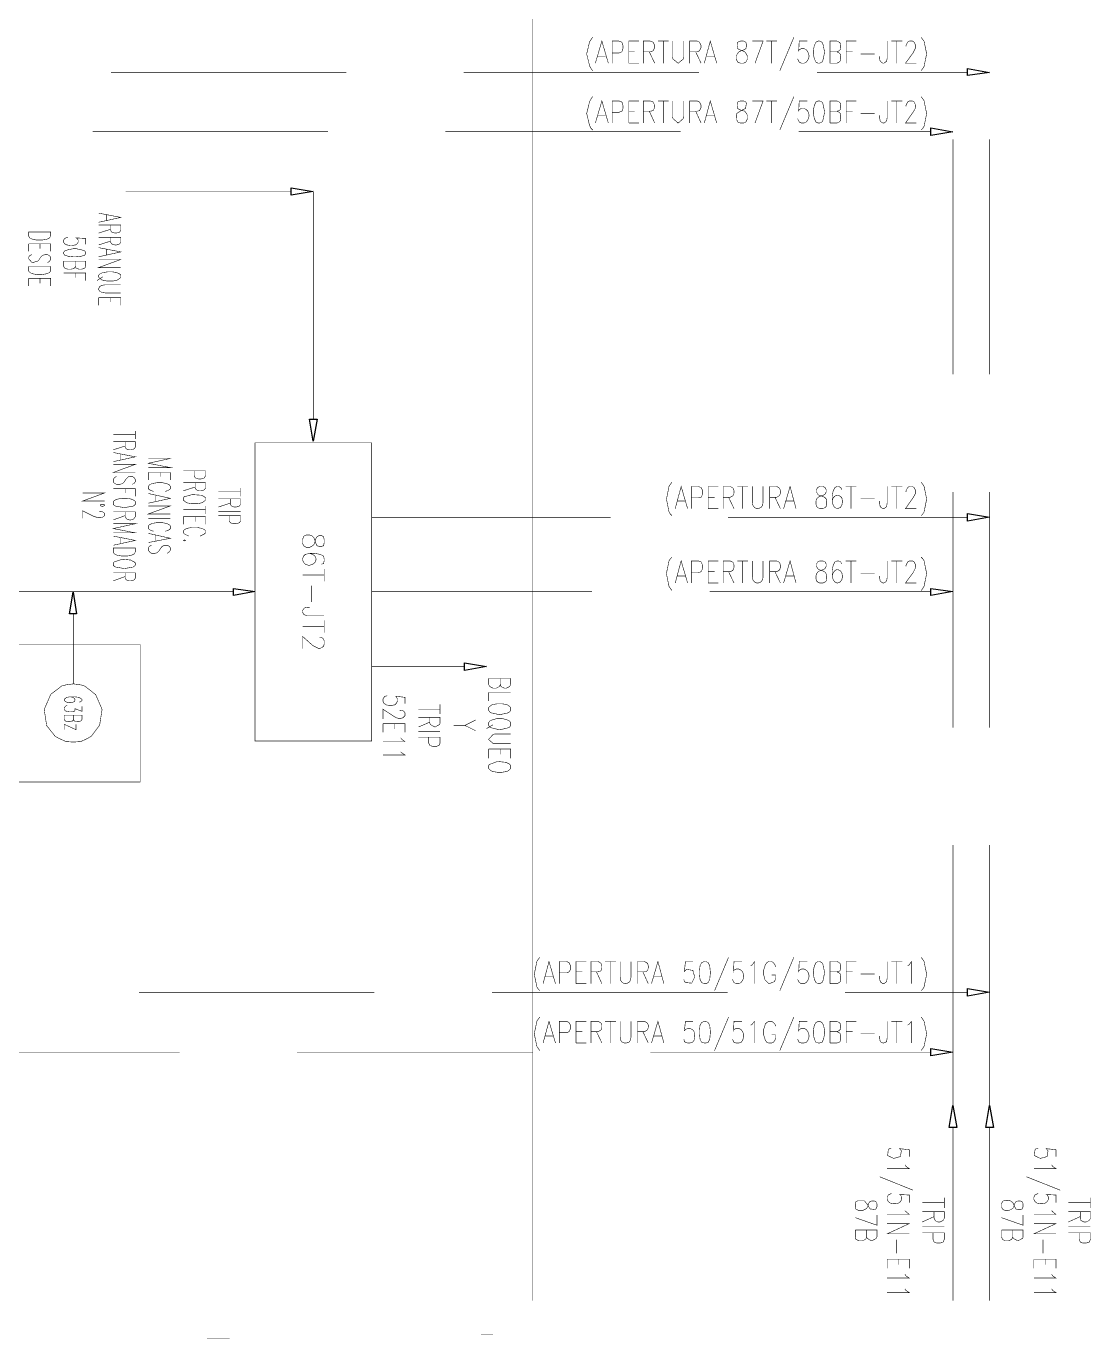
# Model space of a CAD drawing. Extents: x 0.1 to 11.6, y 0.2 to 16.4.
# Drawn here: x 5.291 to 6.935, y 2.357 to 4.385 of the extents above; entities that cross this region are included whole.
import ezdxf

# ---------------------------------------------------------------- set-up
doc = ezdxf.new("R2010")
doc.units = 0
doc.header["$MEASUREMENT"] = 0

msp = doc.modelspace()

# ---------------------------------------------------------------- linework, layer by layer
at = {"color": 0, "const_width": 0.000833}
for points in [[(6.07335, 2.41581), (6.07335, 15.81)], [(6.16585, 4.36833), (6.16336, 4.36496), (6.16097, 4.36122), (6.15653, 4.34256), (6.16118, 4.32379), (6.16336, 4.31999), (6.16585, 4.31668)], [(6.16997, 4.32835), (6.18001, 4.36247), (6.19, 4.32835)], [(6.19586, 4.32835), (6.19586, 4.36247), (6.20665, 4.36247), (6.21083, 4.36083), (6.21164, 4.35915), (6.21251, 4.35579), (6.21251, 4.35081), (6.21164, 4.3475), (6.21083, 4.34581), (6.20665, 4.34413), (6.19586, 4.34413)], [(6.22168, 4.32835), (6.22168, 4.36247), (6.23753, 4.36247)], [(6.24414, 4.32835), (6.24414, 4.36247), (6.25499, 4.36247), (6.25917, 4.36083), (6.25999, 4.35915), (6.26167, 4.35579), (6.26167, 4.35249), (6.25917, 4.3475), (6.25499, 4.34581), (6.24414, 4.34581)], [(6.26665, 4.36247), (6.28331, 4.36247)], [(6.27501, 4.36247), (6.27501, 4.32835)], [(6.28917, 4.36247), (6.28917, 4.33751), (6.28988, 4.33485), (6.2979, 4.32824), (6.30588, 4.33485), (6.30664, 4.33751), (6.30664, 4.36247)], [(6.31581, 4.32835), (6.31581, 4.36247), (6.32747, 4.36247), (6.33083, 4.36083), (6.33165, 4.35915), (6.33333, 4.35579), (6.33333, 4.35249), (6.33083, 4.3475), (6.32747, 4.34581), (6.31581, 4.34581)], [(6.33832, 4.32835), (6.3475, 4.36247), (6.35747, 4.32835)], [(6.41667, 4.32835), (6.42914, 4.36247), (6.41249, 4.36247)], [(6.43419, 4.36247), (6.45085, 4.36247)], [(6.44249, 4.36247), (6.44249, 4.32835)], [(6.47667, 4.36833), (6.45503, 4.31668)], [(6.4975, 4.36247), (6.48497, 4.36247), (6.48415, 4.3475), (6.48497, 4.34918), (6.48833, 4.35081), (6.49251, 4.35081), (6.49582, 4.34918), (6.49832, 4.34581), (6.5, 4.34082), (6.5, 4.33751), (6.49832, 4.33333), (6.49582, 4.32997), (6.49251, 4.32835), (6.48833, 4.32835), (6.48497, 4.32997), (6.48247, 4.33501)], [(6.5325, 4.32835), (6.5325, 4.36247), (6.54335, 4.36247), (6.54665, 4.36083), (6.54833, 4.35915), (6.54915, 4.35579), (6.54915, 4.35249), (6.54833, 4.34918), (6.54665, 4.3475), (6.54335, 4.34581), (6.5325, 4.34581)], [(6.55751, 4.32835), (6.55751, 4.36247), (6.57335, 4.36247)], [(6.62082, 4.36247), (6.62082, 4.33583), (6.62001, 4.33165), (6.61833, 4.32997), (6.61583, 4.32835), (6.61415, 4.32835), (6.61165, 4.32997), (6.60997, 4.33165), (6.60915, 4.33583), (6.60915, 4.33914)], [(6.6275, 4.36247), (6.64415, 4.36247)], [(6.63585, 4.36247), (6.63585, 4.32835)], [(6.65001, 4.35417), (6.65001, 4.35585), (6.65164, 4.35915), (6.6525, 4.36083), (6.655, 4.36247), (6.66, 4.36247), (6.66249, 4.36083), (6.66336, 4.35915), (6.66499, 4.35585), (6.66499, 4.35249), (6.66336, 4.34918), (6.66081, 4.34413), (6.64914, 4.32835), (6.66585, 4.32835)], [(6.67333, 4.36833), (6.67583, 4.36496), (6.6779, 4.36231), (6.68186, 4.34272), (6.67774, 4.32281), (6.67583, 4.31999), (6.67333, 4.31668)], [(6.22168, 4.34581), (6.23085, 4.34581)], [(6.25331, 4.34581), (6.26167, 4.32835)], [(6.32497, 4.34581), (6.33333, 4.32835)], [(6.54335, 4.34581), (6.54665, 4.34413), (6.54833, 4.3425), (6.54915, 4.33914), (6.54915, 4.33496), (6.54833, 4.33165), (6.54665, 4.32997), (6.54335, 4.32835), (6.5325, 4.32835)], [(6.55751, 4.34581), (6.56749, 4.34581)], [(6.58003, 4.3425), (6.60167, 4.3425)], [(6.17415, 4.33914), (6.18582, 4.33914)], [(6.22168, 4.32835), (6.23753, 4.32835)], [(6.34169, 4.33914), (6.35417, 4.33914)], [(5.785, 4.31413), (5.42165, 4.31413)], [(6.33003, 4.31413), (5.96669, 4.31413)], [(6.74501, 4.31413), (6.51247, 4.31413)], [(6.16585, 4.27664), (6.16336, 4.27333), (6.16108, 4.2691), (6.15653, 4.25049), (6.16108, 4.23178), (6.16336, 4.22749), (6.16585, 4.22499)], [(6.16997, 4.23583), (6.18001, 4.26997), (6.19, 4.23583)], [(6.19586, 4.23583), (6.19586, 4.26997), (6.20665, 4.26997), (6.21083, 4.26833), (6.21164, 4.26665), (6.21251, 4.26335), (6.21251, 4.25831), (6.21164, 4.25499), (6.21083, 4.25418), (6.20665, 4.2525), (6.19586, 4.2525)], [(6.22168, 4.23583), (6.22168, 4.26997), (6.23753, 4.26997)], [(6.24414, 4.23583), (6.24414, 4.26997), (6.25499, 4.26997), (6.25917, 4.26833), (6.25999, 4.26665), (6.26167, 4.26335), (6.26167, 4.25999), (6.25999, 4.25667), (6.25917, 4.25499), (6.25499, 4.25418), (6.24414, 4.25418)], [(6.26665, 4.26997), (6.28331, 4.26997)], [(6.27501, 4.26997), (6.27501, 4.23583)], [(6.28917, 4.26997), (6.28917, 4.24582), (6.28965, 4.243), (6.2979, 4.23574), (6.3061, 4.243), (6.30664, 4.24582), (6.30664, 4.26997)], [(6.31581, 4.23583), (6.31581, 4.26997), (6.32747, 4.26997), (6.33083, 4.26833), (6.33165, 4.26665), (6.33333, 4.26335), (6.33333, 4.25999), (6.33165, 4.25667), (6.33083, 4.25499), (6.32747, 4.25418), (6.31581, 4.25418)], [(6.33832, 4.23583), (6.3475, 4.26997), (6.35747, 4.23583)], [(6.41667, 4.23583), (6.42914, 4.26997), (6.41249, 4.26997)], [(6.43414, 4.26997), (6.45085, 4.26997)], [(6.44249, 4.26997), (6.44249, 4.23583)], [(6.47667, 4.27664), (6.45497, 4.22499)], [(6.4975, 4.26997), (6.48497, 4.26997), (6.48415, 4.25499), (6.48497, 4.25667), (6.48833, 4.25831), (6.49251, 4.25831), (6.49582, 4.25667), (6.49832, 4.25418), (6.5, 4.24914), (6.5, 4.24582), (6.49832, 4.24083), (6.49582, 4.23747), (6.49251, 4.23583), (6.48833, 4.23583), (6.48497, 4.23747), (6.48247, 4.24251)], [(6.5325, 4.23583), (6.5325, 4.26997), (6.54335, 4.26997), (6.54665, 4.26833), (6.54833, 4.26665), (6.54915, 4.26335), (6.54915, 4.25999), (6.54833, 4.25667), (6.54665, 4.25499), (6.54335, 4.25418), (6.5325, 4.25418)], [(6.55751, 4.23583), (6.55751, 4.26997), (6.57335, 4.26997)], [(6.62082, 4.26997), (6.62082, 4.24414), (6.62001, 4.23915), (6.61833, 4.23747), (6.61583, 4.23583), (6.61415, 4.23583), (6.61165, 4.23747), (6.60997, 4.23915), (6.60915, 4.24414), (6.60915, 4.2475)], [(6.6275, 4.26997), (6.64415, 4.26997)], [(6.63585, 4.26997), (6.63585, 4.23583)], [(6.65001, 4.26167), (6.65001, 4.26335), (6.65164, 4.26665), (6.6525, 4.26833), (6.655, 4.26997), (6.66, 4.26997), (6.66249, 4.26833), (6.66331, 4.26665), (6.66499, 4.26335), (6.66499, 4.25999), (6.66331, 4.25667), (6.66081, 4.2525), (6.64914, 4.23583), (6.66585, 4.23583)], [(6.67333, 4.27664), (6.67583, 4.27333), (6.67785, 4.27024), (6.68186, 4.25043), (6.67785, 4.23063), (6.67583, 4.22749), (6.67333, 4.22499)], [(6.17415, 4.2475), (6.18582, 4.2475)], [(6.22168, 4.25418), (6.23085, 4.25418)], [(6.25331, 4.25418), (6.26167, 4.23583)], [(6.32497, 4.25418), (6.33333, 4.23583)], [(6.34169, 4.2475), (6.35417, 4.2475)], [(6.54335, 4.25418), (6.54665, 4.2525), (6.54833, 4.25082), (6.54915, 4.2475), (6.54915, 4.24251), (6.54833, 4.23915), (6.54665, 4.23747), (6.54335, 4.23583), (6.5325, 4.23583)], [(6.55751, 4.25418), (6.56749, 4.25418)], [(6.57997, 4.25082), (6.60167, 4.25082)], [(5.75667, 4.2225), (5.39333, 4.2225)], [(6.30165, 4.2225), (5.93832, 4.2225)], [(6.22168, 4.23583), (6.23753, 4.23583)], [(6.68832, 4.2225), (6.48415, 4.2225)], [(6.7225, 4.21083), (6.7225, 3.8475)], [(6.77919, 4.21083), (6.77919, 3.8475)], [(5.69997, 4.12999), (5.44417, 4.12999)], [(5.73415, 3.77832), (5.73415, 4.12999)], [(5.4025, 4.09663), (5.43668, 4.09), (5.4025, 4.08247)], [(5.4025, 4.07835), (5.43668, 4.07835), (5.43668, 4.06999), (5.435, 4.06749), (5.43332, 4.06668), (5.43001, 4.06581), (5.42751, 4.06581), (5.42415, 4.06668), (5.42253, 4.06749), (5.42085, 4.06999), (5.42085, 4.07835)], [(5.41417, 4.09413), (5.41417, 4.08496)], [(5.38249, 4.04833), (5.38249, 4.05751), (5.36751, 4.05832), (5.36914, 4.05751), (5.37082, 4.05496), (5.37082, 4.05165), (5.36914, 4.04915), (5.36664, 4.04747), (5.36165, 4.04665), (5.35835, 4.04665), (5.35335, 4.04747), (5.34999, 4.04915), (5.34831, 4.05165), (5.34831, 4.05496), (5.34999, 4.05751), (5.35167, 4.05832), (5.35499, 4.05914)], [(5.42085, 4.07167), (5.4025, 4.06581)], [(5.4025, 4.05914), (5.43668, 4.05914), (5.43668, 4.05165), (5.435, 4.04915), (5.43332, 4.04833), (5.43001, 4.04747), (5.42751, 4.04747), (5.42415, 4.04833), (5.42253, 4.04915), (5.42085, 4.05165), (5.42085, 4.05914)], [(5.29417, 4.04915), (5.32835, 4.04915), (5.32835, 4.03749)], [(5.29417, 4.04915), (5.29417, 4.03749)], [(5.31168, 4.04915), (5.31168, 4.04167)], [(5.42085, 4.05333), (5.4025, 4.04747)], [(5.4025, 4.04329), (5.43668, 4.03668), (5.4025, 4.02914)], [(5.41417, 4.04081), (5.41417, 4.03163)], [(5.32335, 4.01997), (5.32667, 4.02246), (5.32835, 4.02501), (5.32835, 4.02832), (5.32667, 4.03082), (5.32335, 4.0325), (5.31999, 4.0325), (5.31668, 4.03163), (5.315, 4.03082), (5.31332, 4.02914), (5.31, 4.02414), (5.3086, 4.02257), (5.29975, 4.01997), (5.294, 4.02636), (5.29417, 4.02832), (5.29585, 4.03082), (5.29915, 4.0325)], [(5.34831, 4.02246), (5.38249, 4.02246), (5.38249, 4.01417), (5.38086, 4.01167), (5.37918, 4.01079), (5.37582, 4.00999), (5.3725, 4.00999), (5.36914, 4.01079), (5.36751, 4.01167), (5.36664, 4.01417), (5.36664, 4.02246)], [(5.36664, 4.01417), (5.36501, 4.01167), (5.36333, 4.01079), (5.36003, 4.00999), (5.35499, 4.00999), (5.35167, 4.01079), (5.34999, 4.01167), (5.34831, 4.01417), (5.34831, 4.02246)], [(5.4025, 4.02501), (5.43668, 4.02501), (5.4025, 4.01247), (5.43668, 4.01247)], [(5.29417, 3.99582), (5.32835, 3.99582), (5.32835, 3.98415)], [(5.29417, 3.99582), (5.29417, 3.98415)], [(5.31168, 3.99582), (5.31168, 3.98833)], [(5.34831, 4.00418), (5.38249, 4.00418), (5.38249, 3.99246)], [(5.36664, 4.00418), (5.36664, 3.99664)], [(5.40918, 3.99832), (5.40001, 3.99251)], [(5.43668, 3.98583), (5.41249, 3.98583), (5.4075, 3.98497), (5.40419, 3.98335), (5.4025, 3.97999), (5.4025, 3.97831), (5.40419, 3.97581), (5.4075, 3.97418), (5.41249, 3.97331), (5.43668, 3.97331)], [(5.4025, 3.96582), (5.43668, 3.96582), (5.43668, 3.95415)], [(5.4025, 3.96582), (5.4025, 3.95415)], [(5.42085, 3.96582), (5.42085, 3.95915)], [(5.45915, 3.75418), (5.42503, 3.75418)], [(5.45915, 3.75999), (5.45915, 3.7475)], [(5.42503, 3.74333), (5.45915, 3.74333), (5.45915, 3.73497), (5.45751, 3.73247), (5.45583, 3.73167), (5.45253, 3.73085), (5.44997, 3.73085), (5.44667, 3.73167), (5.44499, 3.73247), (5.44336, 3.73497), (5.44336, 3.74333)], [(5.44336, 3.73665), (5.42503, 3.73085)], [(5.42503, 3.72667), (5.45915, 3.72), (5.42503, 3.71251)], [(5.43668, 3.72418), (5.43668, 3.71582)], [(5.47917, 3.7175), (5.51335, 3.7175), (5.47917, 3.71001), (5.51335, 3.70335), (5.47917, 3.70335)], [(5.42503, 3.70833), (5.45915, 3.70833), (5.42503, 3.69581), (5.45915, 3.69581)], [(5.47917, 3.69581), (5.51335, 3.69581), (5.51335, 3.68414)], [(5.47917, 3.69581), (5.47917, 3.68414)], [(5.4975, 3.69581), (5.4975, 3.68918)], [(5.53331, 3.69829), (5.56749, 3.69829), (5.56749, 3.69081), (5.56581, 3.6875), (5.56418, 3.68664), (5.56082, 3.68582), (5.55669, 3.68582), (5.55333, 3.68664), (5.55165, 3.6875), (5.55003, 3.69081), (5.55003, 3.69829)], [(5.45415, 3.67746), (5.45751, 3.67914), (5.45915, 3.68164), (5.45915, 3.685), (5.45751, 3.6875), (5.45415, 3.69), (5.45167, 3.69), (5.44835, 3.68918), (5.44499, 3.68582), (5.44168, 3.68083), (5.44, 3.67914), (5.43832, 3.67833), (5.435, 3.67746), (5.43001, 3.67746), (5.42665, 3.67914), (5.42503, 3.68164), (5.42503, 3.685), (5.42665, 3.6875), (5.43001, 3.69)], [(5.50499, 3.66667), (5.50836, 3.66749), (5.51167, 3.66917), (5.51335, 3.67085), (5.51335, 3.67415), (5.51167, 3.67665), (5.50836, 3.67833), (5.50499, 3.67914), (5.50082, 3.68001), (5.49251, 3.68001), (5.48753, 3.67914), (5.48415, 3.67833), (5.48085, 3.67665), (5.47917, 3.67415), (5.47917, 3.67085), (5.48085, 3.66917), (5.48415, 3.66749), (5.48753, 3.66667)], [(5.53331, 3.68001), (5.56749, 3.68001), (5.56749, 3.67165), (5.56581, 3.66917), (5.56418, 3.66829), (5.56082, 3.66749), (5.55751, 3.66749), (5.55501, 3.66829), (5.55333, 3.66917), (5.55165, 3.67165), (5.55165, 3.68001)], [(5.55165, 3.67333), (5.53331, 3.66749)], [(5.62169, 3.67165), (5.62169, 3.65918)], [(6.28831, 3.68083), (6.28581, 3.67746), (6.28381, 3.67443), (6.27979, 3.65457), (6.28381, 3.63476), (6.28581, 3.63167), (6.28831, 3.62918)], [(6.29335, 3.63997), (6.30251, 3.67415), (6.3125, 3.63997)], [(6.31831, 3.63997), (6.31831, 3.67415), (6.32915, 3.67415), (6.33333, 3.67247), (6.33583, 3.66749), (6.33583, 3.66249), (6.33333, 3.6575), (6.32915, 3.65663), (6.31831, 3.65663)], [(6.34418, 3.63997), (6.34418, 3.67415), (6.35997, 3.67415)], [(6.36751, 3.63997), (6.36751, 3.67415), (6.37831, 3.67415), (6.38167, 3.67247), (6.38336, 3.67085), (6.38417, 3.66749), (6.38417, 3.66417), (6.38336, 3.66081), (6.38167, 3.65918), (6.37831, 3.6575), (6.36751, 3.6575)], [(6.38917, 3.67415), (6.40582, 3.67415)], [(6.39751, 3.67415), (6.39751, 3.63997)], [(6.41249, 3.67415), (6.41249, 3.65001), (6.41331, 3.64497), (6.41585, 3.64165), (6.41917, 3.63997), (6.42165, 3.63997), (6.42583, 3.64165), (6.42833, 3.64497), (6.42914, 3.65001), (6.42914, 3.67415)], [(6.43918, 3.63997), (6.43918, 3.67415), (6.44997, 3.67415), (6.45335, 3.67247), (6.45497, 3.67085), (6.45583, 3.66749), (6.45583, 3.66417), (6.45497, 3.66081), (6.45335, 3.65918), (6.44997, 3.6575), (6.43918, 3.6575)], [(6.46083, 3.63997), (6.47081, 3.67415), (6.47999, 3.63997)], [(6.55083, 3.66917), (6.54915, 3.67247), (6.54585, 3.67415), (6.54335, 3.67415), (6.53999, 3.67247), (6.53749, 3.66749), (6.53581, 3.65918), (6.53581, 3.65164), (6.53749, 3.64497), (6.53999, 3.64165), (6.54335, 3.63997), (6.54417, 3.63997), (6.54833, 3.64165), (6.55083, 3.64497), (6.55165, 3.65001), (6.55165, 3.65164), (6.55083, 3.65663), (6.54833, 3.65918), (6.54417, 3.66081), (6.54335, 3.66081), (6.53999, 3.65918), (6.53749, 3.65663), (6.53581, 3.65164)], [(6.55664, 3.67415), (6.57335, 3.67415)], [(6.565, 3.67415), (6.565, 3.63997)], [(6.62082, 3.67415), (6.62082, 3.64833), (6.62001, 3.64333), (6.61833, 3.64165), (6.61583, 3.63997), (6.61415, 3.63997), (6.61165, 3.64165), (6.60997, 3.64333), (6.60915, 3.64833), (6.60915, 3.65164)], [(6.6275, 3.67415), (6.64415, 3.67415)], [(6.63585, 3.67415), (6.63585, 3.63997)], [(6.65001, 3.66581), (6.65001, 3.66749), (6.6525, 3.67247), (6.655, 3.67415), (6.66, 3.67415), (6.66249, 3.67247), (6.66331, 3.67085), (6.66499, 3.66749), (6.66499, 3.66417), (6.66331, 3.66081), (6.66081, 3.65668), (6.64914, 3.63997), (6.66585, 3.63997)], [(6.67333, 3.68083), (6.67583, 3.67751), (6.67785, 3.67449), (6.68186, 3.65462), (6.67785, 3.63476), (6.67583, 3.63167), (6.67333, 3.62918)], [(5.3775, 3.66417), (5.41168, 3.66417), (5.3775, 3.65164), (5.41168, 3.65164)], [(5.42503, 3.67085), (5.45915, 3.67085), (5.45915, 3.65918)], [(5.44336, 3.67085), (5.44336, 3.66417)], [(5.47917, 3.66331), (5.51335, 3.65582), (5.47917, 3.64833)], [(5.49083, 3.66), (5.49083, 3.65164)], [(5.62169, 3.66581), (5.58751, 3.66581)], [(5.58751, 3.655), (5.62169, 3.655), (5.62169, 3.64665), (5.62001, 3.64415), (5.61833, 3.64333), (5.61501, 3.64247), (5.61165, 3.64247), (5.60915, 3.64333), (5.60747, 3.64415), (5.60585, 3.64665), (5.60585, 3.655)], [(6.29665, 3.65164), (6.30914, 3.65164)], [(6.34418, 3.6575), (6.35417, 3.6575)], [(6.37582, 3.6575), (6.38417, 3.63997)], [(6.44749, 3.6575), (6.45583, 3.63997)], [(6.46414, 3.65164), (6.47667, 3.65164)], [(6.57997, 3.655), (6.60167, 3.655)], [(6.7225, 3.66581), (6.7225, 3.30165)], [(6.77919, 3.66581), (6.77919, 3.30165)], [(5.40332, 3.63579), (5.405, 3.63579), (5.40831, 3.63499), (5.41, 3.63417), (5.41168, 3.63249), (5.41168, 3.62918), (5.41, 3.6275), (5.40831, 3.62668), (5.405, 3.62582), (5.40169, 3.62582), (5.39415, 3.62831), (5.3775, 3.63667), (5.3775, 3.625)], [(5.42503, 3.63499), (5.45915, 3.63499), (5.45915, 3.6275), (5.45751, 3.625), (5.45583, 3.62332), (5.45253, 3.6225), (5.44997, 3.6225), (5.44667, 3.62332), (5.44499, 3.625), (5.44336, 3.6275), (5.44336, 3.63499)], [(5.47917, 3.64415), (5.51335, 3.64415), (5.47917, 3.63167), (5.51335, 3.63167)], [(5.56749, 3.63835), (5.53331, 3.63835)], [(5.56749, 3.64415), (5.56749, 3.63167)], [(5.60585, 3.64833), (5.58751, 3.64247)], [(5.62169, 3.63579), (5.58751, 3.63579)], [(6.34418, 3.63997), (6.35997, 3.63997)], [(5.42503, 3.61664), (5.45915, 3.61664), (5.42503, 3.60915), (5.45915, 3.60249), (5.42503, 3.60249)], [(5.44336, 3.62918), (5.42503, 3.6225)], [(5.51335, 3.625), (5.47917, 3.625)], [(5.50499, 3.60499), (5.50836, 3.60585), (5.51167, 3.60747), (5.51335, 3.60915), (5.51335, 3.61333), (5.51167, 3.61496), (5.50836, 3.61664), (5.50499, 3.61751), (5.50082, 3.61833), (5.49251, 3.61833), (5.48753, 3.61751), (5.48415, 3.61664), (5.48085, 3.61496), (5.47917, 3.61333), (5.47917, 3.60915), (5.48085, 3.60747), (5.48415, 3.60585), (5.48753, 3.60499)], [(5.53331, 3.6275), (5.56749, 3.6275), (5.56749, 3.61583)], [(5.53331, 3.6275), (5.53331, 3.61583)], [(5.55919, 3.5975), (5.56581, 3.60081), (5.56749, 3.60249), (5.56749, 3.60579), (5.56581, 3.60747), (5.5625, 3.60915), (5.55919, 3.60997), (5.55501, 3.61083), (5.54665, 3.61083), (5.54167, 3.60997), (5.53836, 3.60915), (5.535, 3.60747), (5.53331, 3.60579), (5.53331, 3.60249), (5.535, 3.60081), (5.54167, 3.5975)], [(5.55165, 3.6275), (5.55165, 3.62001)], [(5.58751, 3.62918), (5.62169, 3.62918), (5.62169, 3.62082), (5.62001, 3.61833), (5.61833, 3.61751), (5.61501, 3.61664), (5.61083, 3.61664), (5.60753, 3.61751), (5.60585, 3.61833), (5.60417, 3.62082), (5.60417, 3.62918)], [(6.19336, 3.62663), (5.82417, 3.62663)], [(6.74501, 3.62663), (6.375, 3.62663)], [(5.42503, 3.5975), (5.45915, 3.59082), (5.42503, 3.58333)], [(5.43668, 3.595), (5.43668, 3.58664)], [(5.47917, 3.60167), (5.51335, 3.59413), (5.47917, 3.58751)], [(5.49083, 3.59918), (5.49083, 3.59)], [(5.50836, 3.57081), (5.51167, 3.57329), (5.51335, 3.57585), (5.51335, 3.57915), (5.51167, 3.58165), (5.50836, 3.58333), (5.50499, 3.58333), (5.5025, 3.58247), (5.50082, 3.58165), (5.49918, 3.57997), (5.49582, 3.57497), (5.49251, 3.57167), (5.48915, 3.57081), (5.48415, 3.57081), (5.48085, 3.57329), (5.47917, 3.57585), (5.47917, 3.57915), (5.48085, 3.58165), (5.48415, 3.58333)], [(5.74669, 3.55414), (5.75, 3.55496), (5.75082, 3.55914), (5.75082, 3.5625), (5.75, 3.56668), (5.74501, 3.56917), (5.73665, 3.57081), (5.72835, 3.57081), (5.72168, 3.56917), (5.71918, 3.56668), (5.7175, 3.5625), (5.7175, 3.56082), (5.71918, 3.55664), (5.72168, 3.55414), (5.72667, 3.55246), (5.72835, 3.55246), (5.73335, 3.55414), (5.73665, 3.55664), (5.73833, 3.56082), (5.73833, 3.5625), (5.73665, 3.56668), (5.73335, 3.56917), (5.72835, 3.57081)], [(6.28831, 3.565), (6.28581, 3.5625), (6.28381, 3.5594), (6.27974, 3.53961), (6.28375, 3.51981), (6.28581, 3.51665), (6.28831, 3.51335)], [(6.29335, 3.52501), (6.30251, 3.55914), (6.3125, 3.52501)], [(6.31831, 3.52501), (6.31831, 3.55914), (6.32915, 3.55914), (6.33333, 3.55751), (6.33583, 3.55246), (6.33583, 3.54747), (6.33333, 3.54249), (6.32915, 3.54081), (6.31831, 3.54081)], [(6.34418, 3.52501), (6.34418, 3.55914), (6.35997, 3.55914)], [(6.36751, 3.52501), (6.36751, 3.55914), (6.37831, 3.55914), (6.38167, 3.55751), (6.38331, 3.55583), (6.38417, 3.55246), (6.38417, 3.54915), (6.38331, 3.54585), (6.38167, 3.54417), (6.37831, 3.54249), (6.36751, 3.54249)], [(6.38917, 3.55914), (6.40582, 3.55914)], [(6.39751, 3.55914), (6.39751, 3.52501)], [(6.41249, 3.55914), (6.41249, 3.53418), (6.41331, 3.53), (6.41585, 3.52664), (6.41917, 3.52501), (6.42165, 3.52501), (6.42583, 3.52664), (6.42833, 3.53), (6.42914, 3.53418), (6.42914, 3.55914)], [(6.43918, 3.52501), (6.43918, 3.55914), (6.44997, 3.55914), (6.45335, 3.55751), (6.45497, 3.55583), (6.45583, 3.55246), (6.45583, 3.54915), (6.45497, 3.54585), (6.45335, 3.54417), (6.44997, 3.54249), (6.43918, 3.54249)], [(6.46083, 3.52501), (6.47081, 3.55914), (6.47999, 3.52501)], [(6.55083, 3.55414), (6.54915, 3.55751), (6.54585, 3.55914), (6.54335, 3.55914), (6.53999, 3.55751), (6.53749, 3.55251), (6.53581, 3.54417), (6.53581, 3.53581), (6.53749, 3.53), (6.53999, 3.52664), (6.54335, 3.52501), (6.54417, 3.52501), (6.54833, 3.52664), (6.55083, 3.53), (6.55165, 3.53418), (6.55165, 3.53581), (6.55083, 3.54081), (6.54833, 3.54417), (6.54417, 3.54585), (6.54335, 3.54585), (6.53999, 3.54417), (6.53749, 3.54081), (6.53581, 3.53581)], [(6.55664, 3.55914), (6.57335, 3.55914)], [(6.565, 3.55914), (6.565, 3.52501)], [(6.62082, 3.55914), (6.62082, 3.53331), (6.62001, 3.52832), (6.61833, 3.52664), (6.61583, 3.52501), (6.61415, 3.52501), (6.61165, 3.52664), (6.60997, 3.52832), (6.60915, 3.53331), (6.60915, 3.53581)], [(6.6275, 3.55914), (6.64415, 3.55914)], [(6.63585, 3.55914), (6.63585, 3.52501)], [(6.65001, 3.55083), (6.65001, 3.55251), (6.6525, 3.55751), (6.655, 3.55914), (6.66, 3.55914), (6.66249, 3.55751), (6.66331, 3.55583), (6.66499, 3.55251), (6.66499, 3.54915), (6.66331, 3.54585), (6.66081, 3.54081), (6.64914, 3.52501), (6.66585, 3.52501)], [(6.67333, 3.565), (6.67583, 3.5625), (6.67785, 3.5594), (6.68186, 3.53961), (6.67785, 3.51981), (6.67583, 3.51665), (6.67333, 3.51335)], [(5.42503, 3.54081), (5.45915, 3.54081), (5.45915, 3.5325), (5.45751, 3.53), (5.45583, 3.52914), (5.45253, 3.52832), (5.44997, 3.52832), (5.44667, 3.52914), (5.44499, 3.53), (5.44336, 3.5325), (5.44336, 3.54081)], [(5.44336, 3.535), (5.42503, 3.52832)], [(5.75082, 3.53749), (5.7175, 3.53749)], [(5.75082, 3.54665), (5.75082, 3.5275)], [(6.29665, 3.53581), (6.30914, 3.53581)], [(6.34418, 3.54249), (6.35417, 3.54249)], [(6.37582, 3.54249), (6.38417, 3.52501)], [(6.44749, 3.54249), (6.45583, 3.52501)], [(6.46414, 3.53581), (6.47667, 3.53581)], [(6.57997, 3.53917), (6.60167, 3.53917)], [(5.61083, 3.51167), (5.27582, 3.51167)], [(5.73167, 3.52083), (5.73167, 3.49582)], [(6.16499, 3.51167), (5.82417, 3.51167)], [(6.34418, 3.52501), (6.35997, 3.52501)], [(6.68832, 3.51167), (6.34668, 3.51167)], [(5.36333, 3.47749), (5.36333, 3.36914)], [(5.75082, 3.47418), (5.72499, 3.47418), (5.72081, 3.47581), (5.71918, 3.47667), (5.7175, 3.47999), (5.7175, 3.48247), (5.71918, 3.48497), (5.72081, 3.48665), (5.72499, 3.48747), (5.72835, 3.48747)], [(5.75082, 3.45747), (5.7175, 3.45747)], [(5.75082, 3.4675), (5.75082, 3.44829)], [(5.74333, 3.44081), (5.74501, 3.44081), (5.74832, 3.44), (5.75, 3.43832), (5.75082, 3.43582), (5.75082, 3.42996), (5.75, 3.42746), (5.74832, 3.42583), (5.74501, 3.42415), (5.74164, 3.42415), (5.73335, 3.42833), (5.7175, 3.44249), (5.7175, 3.42333)], [(5.9675, 3.39583), (5.82417, 3.39583)], [(6.00499, 3.3775), (6.03917, 3.3775), (6.03917, 3.36833), (6.03749, 3.36496), (6.0325, 3.36247), (6.02919, 3.36247), (6.02414, 3.36496), (6.02333, 3.36833), (6.02333, 3.3775)], [(6.02333, 3.36833), (6.02165, 3.36496), (6.01665, 3.36247), (6.01167, 3.36247), (6.00667, 3.36496), (6.00499, 3.36833), (6.00499, 3.3775)], [(5.3725, 3.34082), (5.375, 3.34164), (5.37668, 3.34332), (5.37668, 3.345), (5.375, 3.34663), (5.37169, 3.34831), (5.36501, 3.34918), (5.35835, 3.34918), (5.35335, 3.34831), (5.35086, 3.34663), (5.34918, 3.345), (5.34918, 3.34412), (5.35086, 3.34164), (5.35335, 3.34082), (5.35747, 3.34), (5.35835, 3.34), (5.36253, 3.34082), (5.36501, 3.34164), (5.36583, 3.34412), (5.36583, 3.345), (5.36501, 3.34663), (5.36253, 3.34831), (5.35835, 3.34918)], [(5.87582, 3.33832), (5.87582, 3.34831), (5.86165, 3.34999), (5.86253, 3.34831), (5.86415, 3.34581), (5.86415, 3.3425), (5.86253, 3.33914), (5.86003, 3.33664), (5.85499, 3.33583), (5.85167, 3.33583), (5.84668, 3.33664), (5.84332, 3.33914), (5.84169, 3.3425), (5.84169, 3.34581), (5.84332, 3.34831), (5.845, 3.34999), (5.84831, 3.35081)], [(6.03917, 3.35579), (6.00499, 3.35579), (6.00499, 3.3425)], [(5.37668, 3.33415), (5.37668, 3.32667), (5.36583, 3.33083), (5.36583, 3.32835), (5.36501, 3.32667), (5.36333, 3.32667), (5.36003, 3.32585), (5.35747, 3.32585), (5.35335, 3.32667), (5.35086, 3.32747), (5.34918, 3.32997), (5.34918, 3.33165), (5.35086, 3.33415), (5.35167, 3.33496), (5.35417, 3.33583)], [(5.86751, 3.32835), (5.86914, 3.32835), (5.8725, 3.32747), (5.87418, 3.32667), (5.87582, 3.32417), (5.87582, 3.31999), (5.8725, 3.31668), (5.86914, 3.31581), (5.86583, 3.31581), (5.86253, 3.31668), (5.85835, 3.31917), (5.84169, 3.32997), (5.84169, 3.315)], [(5.93001, 3.32997), (5.89665, 3.32997)], [(5.93001, 3.33751), (5.93001, 3.32249)], [(5.34918, 3.32081), (5.37668, 3.32081), (5.37668, 3.31413), (5.375, 3.31164), (5.37418, 3.31164), (5.37169, 3.31082), (5.36914, 3.31082), (5.36583, 3.31164), (5.36501, 3.31164), (5.36333, 3.31413), (5.36333, 3.32081)], [(5.36333, 3.31413), (5.36253, 3.31164), (5.36083, 3.31164), (5.35835, 3.31082), (5.35417, 3.31082), (5.35167, 3.31164), (5.35086, 3.31164), (5.34918, 3.31413), (5.34918, 3.32081)], [(5.34918, 3.30664), (5.36751, 3.29833), (5.36751, 3.30664)], [(5.34918, 3.30664), (5.34918, 3.29833)], [(5.84169, 3.30751), (5.87582, 3.30751), (5.87582, 3.29417)], [(5.84169, 3.30751), (5.84169, 3.29417)], [(5.86003, 3.30751), (5.86003, 3.29915)], [(5.89665, 3.31749), (5.93001, 3.31749), (5.93001, 3.30832), (5.92936, 3.30643), (5.92204, 3.30246), (5.91476, 3.30643), (5.91417, 3.30832), (5.91417, 3.31749)], [(5.91417, 3.31), (5.89665, 3.30246)], [(5.98503, 3.31332), (5.96832, 3.30501), (5.95085, 3.30501)], [(6.01167, 3.30583), (6.00168, 3.29997)], [(5.86914, 3.28581), (5.87082, 3.28331), (5.87582, 3.28), (5.84169, 3.28)], [(5.93001, 3.29585), (5.89665, 3.29585)], [(5.89665, 3.28668), (5.93001, 3.28668), (5.93001, 3.2775), (5.92833, 3.27414), (5.92665, 3.27333), (5.92415, 3.27246), (5.91917, 3.27246), (5.91585, 3.27333), (5.91417, 3.27414), (5.91249, 3.2775), (5.91249, 3.28668)], [(5.98503, 3.29665), (5.96832, 3.30496)], [(6.03917, 3.29167), (6.01503, 3.29167), (6.01221, 3.29124), (6.00489, 3.28321), (6.01247, 3.27669), (6.01503, 3.27664), (6.03917, 3.27664)], [(6.00499, 3.26833), (6.03917, 3.26833), (6.03917, 3.25418)], [(6.00499, 3.26833), (6.00499, 3.25418)], [(6.02333, 3.26833), (6.02333, 3.25999)], [(5.86914, 3.26417), (5.87082, 3.26247), (5.87582, 3.25917), (5.84169, 3.25917)], [(6.7225, 3.12001), (6.7225, 2.7175)], [(6.77919, 3.12001), (6.77919, 2.7175)], [(6.08415, 2.94667), (6.08165, 2.94331), (6.07958, 2.94021), (6.07557, 2.92042), (6.07964, 2.90061), (6.08165, 2.89746), (6.08415, 2.89497)], [(6.08919, 2.90582), (6.09831, 2.94), (6.10835, 2.90582)], [(6.25667, 2.90582), (6.26665, 2.94), (6.27582, 2.90582)], [(6.37582, 2.94667), (6.35417, 2.89497)], [(6.41, 2.93332), (6.41249, 2.935), (6.41585, 2.94), (6.41585, 2.90582)], [(6.47667, 2.94667), (6.45503, 2.89497)], [(6.6525, 2.93332), (6.655, 2.935), (6.65831, 2.94), (6.65831, 2.90582)], [(6.67333, 2.94667), (6.67583, 2.94331), (6.67785, 2.94021), (6.68186, 2.92042), (6.67785, 2.90061), (6.67583, 2.89746), (6.67333, 2.89497)], [(6.11415, 2.90582), (6.11415, 2.94), (6.12582, 2.94), (6.12918, 2.93832), (6.13167, 2.93332), (6.13167, 2.92833), (6.12999, 2.92497), (6.12918, 2.92415), (6.12582, 2.92247), (6.11415, 2.92247)], [(6.13997, 2.90582), (6.13997, 2.94), (6.15582, 2.94)], [(6.13997, 2.92415), (6.15001, 2.92415)], [(6.16336, 2.90582), (6.16336, 2.94), (6.17415, 2.94), (6.17751, 2.93832), (6.17914, 2.93664), (6.18001, 2.93332), (6.18001, 2.92996), (6.17914, 2.92665), (6.17751, 2.92497), (6.17415, 2.92415), (6.16336, 2.92415)], [(6.17165, 2.92415), (6.18001, 2.90582)], [(6.185, 2.94), (6.20167, 2.94)], [(6.19336, 2.94), (6.19336, 2.90582)], [(6.20833, 2.94), (6.20833, 2.91581), (6.20915, 2.91081), (6.21164, 2.9075), (6.215, 2.90582), (6.2175, 2.90582), (6.22168, 2.9075), (6.22418, 2.91081), (6.22499, 2.91581), (6.22499, 2.94)], [(6.23503, 2.90582), (6.23503, 2.94), (6.24582, 2.94), (6.24918, 2.93832), (6.25082, 2.93664), (6.25168, 2.93332), (6.25168, 2.92996), (6.25082, 2.92665), (6.24918, 2.92497), (6.24582, 2.92415), (6.23503, 2.92415)], [(6.24333, 2.92415), (6.25168, 2.90582)], [(6.32086, 2.94), (6.30919, 2.94), (6.30751, 2.92497), (6.30919, 2.92665), (6.31136, 2.92785), (6.32064, 2.92632), (6.32346, 2.91596), (6.31874, 2.90657), (6.3094, 2.90756), (6.30751, 2.90918), (6.30664, 2.91249)], [(6.39665, 2.94), (6.38417, 2.94), (6.38336, 2.92497), (6.38417, 2.92665), (6.38747, 2.92833), (6.39165, 2.92833), (6.39501, 2.92665), (6.39751, 2.92415), (6.39914, 2.91917), (6.39914, 2.91581), (6.39751, 2.91081), (6.39501, 2.9075), (6.39165, 2.90582), (6.38747, 2.90582), (6.38417, 2.9075), (6.38336, 2.90918), (6.38167, 2.91249)], [(6.44835, 2.93164), (6.44749, 2.935), (6.44499, 2.93832), (6.44249, 2.94), (6.4375, 2.94), (6.435, 2.93832), (6.43251, 2.935), (6.43164, 2.93164), (6.43001, 2.92665), (6.43001, 2.91917), (6.43164, 2.91417), (6.43186, 2.912), (6.4381, 2.90565), (6.44646, 2.90886), (6.44749, 2.91081), (6.44835, 2.91417), (6.44835, 2.91917), (6.44249, 2.91917)], [(6.4975, 2.94), (6.48503, 2.94), (6.48415, 2.92497), (6.48503, 2.92665), (6.48833, 2.92833), (6.49251, 2.92833), (6.49582, 2.92665), (6.49832, 2.92415), (6.5, 2.91917), (6.5, 2.91581), (6.49832, 2.91081), (6.49582, 2.9075), (6.49251, 2.90582), (6.48833, 2.90582), (6.48503, 2.9075), (6.48247, 2.91249)], [(6.5325, 2.90582), (6.5325, 2.94), (6.54335, 2.94), (6.54665, 2.93832), (6.54833, 2.93664), (6.54915, 2.93332), (6.54915, 2.93001), (6.54833, 2.92665), (6.54665, 2.92497), (6.54335, 2.92415), (6.5325, 2.92415)], [(6.54335, 2.92415), (6.54665, 2.92247), (6.54833, 2.92085), (6.54915, 2.91749), (6.54915, 2.91249), (6.54833, 2.90918), (6.54665, 2.9075), (6.54335, 2.90582), (6.5325, 2.90582)], [(6.55751, 2.90582), (6.55751, 2.94), (6.57335, 2.94)], [(6.55751, 2.92415), (6.56749, 2.92415)], [(6.58003, 2.92085), (6.60167, 2.92085)], [(6.62082, 2.94), (6.62082, 2.91417), (6.62001, 2.90918), (6.61833, 2.9075), (6.61583, 2.90582), (6.61415, 2.90582), (6.61165, 2.9075), (6.61003, 2.90918), (6.60915, 2.91417), (6.60915, 2.91749)], [(6.6275, 2.94), (6.64415, 2.94)], [(6.63585, 2.94), (6.63585, 2.90582)], [(6.0925, 2.91749), (6.10499, 2.91749)], [(6.13997, 2.90582), (6.15582, 2.90582)], [(6.25999, 2.91749), (6.27251, 2.91749)], [(5.82835, 2.89247), (5.465, 2.89247)], [(6.37418, 2.89247), (6.00999, 2.89247)], [(6.74501, 2.89247), (6.55583, 2.89247)], [(6.08415, 2.85417), (6.08165, 2.85081), (6.07958, 2.84782), (6.07557, 2.82835), (6.07958, 2.80886), (6.08165, 2.80583), (6.08415, 2.80246)], [(6.08919, 2.81413), (6.09831, 2.8475), (6.10835, 2.81413)], [(6.11415, 2.81413), (6.11415, 2.8475), (6.12582, 2.8475), (6.12918, 2.84581), (6.12999, 2.84412), (6.13167, 2.84164), (6.13167, 2.83664), (6.12999, 2.83333), (6.12918, 2.83165), (6.12582, 2.82997), (6.11415, 2.82997)], [(6.13997, 2.81413), (6.13997, 2.8475), (6.15582, 2.8475)], [(6.16336, 2.81413), (6.16336, 2.8475), (6.17415, 2.8475), (6.17751, 2.84581), (6.17914, 2.84412), (6.18001, 2.84164), (6.18001, 2.83832), (6.17914, 2.83496), (6.17751, 2.83333), (6.17415, 2.83165), (6.16336, 2.83165)], [(6.185, 2.8475), (6.20167, 2.8475)], [(6.19336, 2.8475), (6.19336, 2.81413)], [(6.20833, 2.8475), (6.20833, 2.82329), (6.20915, 2.81831), (6.21164, 2.815), (6.215, 2.81413), (6.2175, 2.81413), (6.22168, 2.815), (6.22418, 2.81831), (6.22499, 2.82329), (6.22499, 2.8475)], [(6.23503, 2.81413), (6.23503, 2.8475), (6.24582, 2.8475), (6.24918, 2.84581), (6.25082, 2.84412), (6.25168, 2.84164), (6.25168, 2.83832), (6.25082, 2.83496), (6.24918, 2.83333), (6.24582, 2.83165), (6.23503, 2.83165)], [(6.25667, 2.81413), (6.26665, 2.8475), (6.27582, 2.81413)], [(6.32086, 2.8475), (6.30919, 2.8475), (6.30751, 2.83333), (6.30919, 2.83496), (6.3125, 2.83664), (6.31581, 2.83664), (6.31999, 2.83496), (6.32249, 2.83165), (6.32335, 2.82667), (6.32335, 2.82329), (6.32249, 2.81831), (6.31999, 2.815), (6.31581, 2.81413), (6.3125, 2.81413), (6.30919, 2.815), (6.30751, 2.81668), (6.30664, 2.81999)], [(6.37582, 2.85417), (6.35417, 2.80246)], [(6.39665, 2.8475), (6.38417, 2.8475), (6.38336, 2.83333), (6.38417, 2.83496), (6.38747, 2.83664), (6.39165, 2.83664), (6.39501, 2.83496), (6.39751, 2.83165), (6.39914, 2.82667), (6.39914, 2.82329), (6.39751, 2.81831), (6.39501, 2.815), (6.39165, 2.81413), (6.38747, 2.81413), (6.38417, 2.815), (6.38336, 2.81668), (6.38167, 2.81999)], [(6.41, 2.84164), (6.41249, 2.84332), (6.41585, 2.8475), (6.41585, 2.81418)], [(6.44835, 2.84), (6.44749, 2.84332), (6.44499, 2.84581), (6.44249, 2.8475), (6.4375, 2.8475), (6.435, 2.84581), (6.43251, 2.84332), (6.43164, 2.84), (6.43001, 2.83501), (6.43001, 2.82667), (6.43164, 2.82167), (6.43251, 2.81831), (6.435, 2.815), (6.4375, 2.81418), (6.44249, 2.81418), (6.44499, 2.815), (6.44749, 2.81831), (6.44835, 2.82167), (6.44835, 2.82667), (6.44249, 2.82667)], [(6.47667, 2.85417), (6.45503, 2.80246)], [(6.4975, 2.8475), (6.48503, 2.8475), (6.48415, 2.83333), (6.48503, 2.83501), (6.48833, 2.83664), (6.49251, 2.83664), (6.49582, 2.83501), (6.49832, 2.83165), (6.5, 2.82667), (6.5, 2.82329), (6.49832, 2.81831), (6.49582, 2.815), (6.49251, 2.81418), (6.48833, 2.81418), (6.48503, 2.815), (6.48247, 2.81999)], [(6.5325, 2.81418), (6.5325, 2.8475), (6.54335, 2.8475), (6.54665, 2.84581), (6.54833, 2.84412), (6.54915, 2.84164), (6.54915, 2.83832), (6.54833, 2.83501), (6.54665, 2.83333), (6.54335, 2.83165), (6.5325, 2.83165)], [(6.55751, 2.81418), (6.55751, 2.8475), (6.57335, 2.8475)], [(6.62082, 2.8475), (6.62082, 2.82167), (6.62001, 2.81668), (6.61833, 2.815), (6.61583, 2.81418), (6.61415, 2.81418), (6.61165, 2.815), (6.61003, 2.81668), (6.60915, 2.82167), (6.60915, 2.82497)], [(6.6275, 2.8475), (6.64415, 2.8475)], [(6.63585, 2.8475), (6.63585, 2.81418)], [(6.6525, 2.84164), (6.655, 2.84332), (6.65831, 2.8475), (6.65831, 2.81418)], [(6.67333, 2.85417), (6.67583, 2.85081), (6.67785, 2.84782), (6.68192, 2.82835), (6.67785, 2.80886), (6.67583, 2.80583), (6.67333, 2.80246)], [(6.0925, 2.82497), (6.10499, 2.82497)], [(6.13997, 2.83165), (6.15001, 2.83165)], [(6.17165, 2.83165), (6.18001, 2.81413)], [(6.24333, 2.83165), (6.25168, 2.81413)], [(6.25999, 2.82497), (6.27251, 2.82497)], [(6.54335, 2.83165), (6.54665, 2.82997), (6.54833, 2.82835), (6.54915, 2.82497), (6.54915, 2.81999), (6.54833, 2.81668), (6.54665, 2.815), (6.54335, 2.81418), (6.5325, 2.81418)], [(6.55751, 2.83165), (6.56749, 2.83165)], [(6.58003, 2.82835), (6.60167, 2.82835)], [(5.5275, 2.79997), (5.16417, 2.79997)], [(6.07335, 2.79997), (5.70915, 2.79997)], [(6.13997, 2.81413), (6.15582, 2.81413)], [(6.68832, 2.79997), (6.25499, 2.79997)], [(6.7225, 2.68332), (6.7225, 2.41581)], [(6.77919, 2.68332), (6.77919, 2.41581)], [(6.655, 2.63829), (6.655, 2.64914), (6.63997, 2.65082), (6.64165, 2.64914), (6.64274, 2.64719), (6.64122, 2.63857), (6.63092, 2.63579), (6.62158, 2.64014), (6.62256, 2.64903), (6.62418, 2.65082), (6.6275, 2.65164)], [(6.88167, 2.63829), (6.88167, 2.64914), (6.86664, 2.65082), (6.86833, 2.64914), (6.86942, 2.64719), (6.86789, 2.63857), (6.85758, 2.63579), (6.84825, 2.64014), (6.84924, 2.64903), (6.85086, 2.65082), (6.85417, 2.65164)], [(6.64833, 2.62582), (6.65001, 2.62332), (6.655, 2.62001), (6.62082, 2.62001)], [(6.875, 2.62582), (6.87668, 2.62332), (6.88167, 2.62001), (6.8475, 2.62001)], [(6.66081, 2.58664), (6.60915, 2.60747)], [(6.88835, 2.58664), (6.83583, 2.60747)], [(6.655, 2.56749), (6.655, 2.57915), (6.63997, 2.57997), (6.64165, 2.57915), (6.64333, 2.57579), (6.64333, 2.57249), (6.64165, 2.56917), (6.63835, 2.56668), (6.63336, 2.56581), (6.63086, 2.56581), (6.62582, 2.56668), (6.6225, 2.56917), (6.62082, 2.57249), (6.62082, 2.57579), (6.6225, 2.57915), (6.6275, 2.58165)], [(6.88167, 2.56749), (6.88167, 2.57915), (6.86664, 2.57997), (6.86833, 2.57915), (6.87001, 2.57579), (6.87001, 2.57249), (6.86833, 2.56917), (6.86501, 2.56668), (6.86083, 2.56581), (6.85747, 2.56581), (6.85249, 2.56668), (6.84918, 2.56917), (6.8475, 2.57249), (6.8475, 2.57579), (6.84918, 2.57915), (6.85417, 2.58165)], [(6.70915, 2.56749), (6.67503, 2.56749)], [(6.70915, 2.57497), (6.70915, 2.55914)], [(6.935, 2.56749), (6.90082, 2.56749)], [(6.935, 2.57497), (6.935, 2.55914)], [(6.57167, 2.54417), (6.60499, 2.5325), (6.60499, 2.54833)], [(6.64833, 2.55496), (6.65001, 2.55333), (6.655, 2.54915), (6.62082, 2.54915)], [(6.67503, 2.55333), (6.70915, 2.55333), (6.70915, 2.54329), (6.70751, 2.53999), (6.70247, 2.53749), (6.69917, 2.53749), (6.69586, 2.53917), (6.69499, 2.53999), (6.69336, 2.54329), (6.69336, 2.55333)], [(6.69336, 2.54585), (6.67503, 2.53749)], [(6.79753, 2.54417), (6.83083, 2.5325), (6.83083, 2.54833)], [(6.875, 2.55496), (6.87668, 2.55333), (6.88167, 2.54915), (6.8475, 2.54915)], [(6.90082, 2.55333), (6.935, 2.55333), (6.935, 2.54329), (6.93332, 2.53999), (6.92833, 2.53749), (6.92503, 2.53749), (6.91997, 2.53999), (6.91917, 2.54329), (6.91917, 2.55333)], [(6.91917, 2.54585), (6.90082, 2.53749)], [(6.57167, 2.52501), (6.60499, 2.52501), (6.60499, 2.51417), (6.60433, 2.51226), (6.597, 2.50825), (6.58979, 2.51226), (6.58919, 2.51417), (6.58919, 2.52501)], [(6.58919, 2.51417), (6.58751, 2.51079), (6.58251, 2.50831), (6.57747, 2.50831), (6.57249, 2.51079), (6.57167, 2.51417), (6.57167, 2.52501)], [(6.62082, 2.535), (6.655, 2.535), (6.62082, 2.51915), (6.655, 2.51915)], [(6.70915, 2.53), (6.67503, 2.53)], [(6.67503, 2.52083), (6.70915, 2.52083), (6.70915, 2.51079), (6.70751, 2.50667), (6.70583, 2.50581), (6.70247, 2.50499), (6.69749, 2.50499), (6.69499, 2.50581), (6.69336, 2.50667), (6.69168, 2.51079), (6.69168, 2.52083)], [(6.79753, 2.52501), (6.83083, 2.52501), (6.83083, 2.51417), (6.83018, 2.51226), (6.82286, 2.50831), (6.8156, 2.51226), (6.815, 2.51417), (6.815, 2.52501)], [(6.815, 2.51417), (6.81332, 2.51079), (6.80832, 2.50831), (6.80333, 2.50831), (6.80003, 2.50999), (6.79915, 2.51079), (6.79753, 2.51417), (6.79753, 2.52501)], [(6.8475, 2.535), (6.88167, 2.535), (6.8475, 2.51915), (6.88167, 2.51915)], [(6.935, 2.53), (6.90082, 2.53)], [(6.90082, 2.52083), (6.935, 2.52083), (6.935, 2.51079), (6.93332, 2.50667), (6.93164, 2.50581), (6.92833, 2.50499), (6.92333, 2.50499), (6.91997, 2.50581), (6.91917, 2.50667), (6.91749, 2.51079), (6.91749, 2.52083)], [(6.63499, 2.50999), (6.63499, 2.48915)], [(6.86165, 2.50999), (6.86165, 2.48915)], [(6.62082, 2.47999), (6.655, 2.47999), (6.655, 2.46582)], [(6.62082, 2.47999), (6.62082, 2.46582)], [(6.63835, 2.47999), (6.63835, 2.47163)], [(6.8475, 2.47999), (6.88167, 2.47999), (6.88167, 2.46582)], [(6.8475, 2.47999), (6.8475, 2.46582)], [(6.86501, 2.47999), (6.86501, 2.47163)], [(6.64833, 2.45665), (6.65001, 2.45415), (6.655, 2.45079), (6.62082, 2.45079)], [(6.875, 2.45665), (6.87668, 2.45415), (6.88167, 2.45079), (6.8475, 2.45079)], [(6.64833, 2.43414), (6.65001, 2.43164), (6.655, 2.42833), (6.62082, 2.42833)], [(6.875, 2.43414), (6.87668, 2.43164), (6.88167, 2.42833), (6.8475, 2.42833)], [(5.56999, 2.35747), (5.60499, 2.35747)], [(6.01167, 2.36415), (5.99333, 2.36415)]]:
    msp.add_lwpolyline(points, dxfattribs=at)
for points in [[(6.39415, 4.36247), (6.38997, 4.36083), (6.38917, 4.35747), (6.38917, 4.35417), (6.38997, 4.35081), (6.39253, 4.34918), (6.39751, 4.3475), (6.40082, 4.34581), (6.40332, 4.3425), (6.405, 4.33914), (6.405, 4.33501), (6.40332, 4.33165), (6.4025, 4.32997), (6.39914, 4.32835), (6.39415, 4.32835), (6.38997, 4.32997), (6.38747, 4.33501), (6.38747, 4.33914), (6.38917, 4.3425), (6.39165, 4.34581), (6.39501, 4.3475), (6.40001, 4.34918), (6.4025, 4.35081), (6.40332, 4.35417), (6.40332, 4.35747), (6.4025, 4.36083), (6.39914, 4.36247), (6.39415, 4.36247)], [(6.51417, 4.36247), (6.51085, 4.36083), (6.50836, 4.35585), (6.50667, 4.3475), (6.50667, 4.3425), (6.50836, 4.33501), (6.51085, 4.32997), (6.51417, 4.32835), (6.51665, 4.32835), (6.52001, 4.32997), (6.52143, 4.33214), (6.52425, 4.34543), (6.52143, 4.35872), (6.52001, 4.36083), (6.51665, 4.36247), (6.51417, 4.36247)], [(6.39415, 4.26997), (6.38997, 4.26833), (6.38917, 4.26497), (6.38917, 4.26167), (6.38997, 4.25831), (6.39253, 4.25667), (6.39751, 4.25499), (6.40082, 4.25418), (6.40332, 4.25082), (6.405, 4.2475), (6.405, 4.24251), (6.40332, 4.23915), (6.4025, 4.23747), (6.39914, 4.23583), (6.39415, 4.23583), (6.38997, 4.23747), (6.38867, 4.24035), (6.38807, 4.25028), (6.39469, 4.25478), (6.40207, 4.2584), (6.40326, 4.26622), (6.4025, 4.26833), (6.39914, 4.26997), (6.39415, 4.26997)], [(6.51417, 4.26997), (6.51085, 4.26833), (6.50836, 4.26335), (6.50667, 4.25499), (6.50667, 4.25082), (6.50836, 4.24251), (6.51085, 4.23747), (6.51417, 4.23583), (6.51665, 4.23583), (6.52001, 4.23747), (6.52143, 4.23958), (6.52425, 4.25293), (6.52143, 4.26628), (6.52001, 4.26833), (6.51665, 4.26997), (6.51417, 4.26997)], [(5.29417, 4.06749), (5.32835, 4.06749), (5.32835, 4.06164), (5.32667, 4.05832), (5.32335, 4.05664), (5.31999, 4.05583), (5.315, 4.05496), (5.30664, 4.05496), (5.30251, 4.05583), (5.29915, 4.05664), (5.29585, 4.05832), (5.29417, 4.06164), (5.29417, 4.06749)], [(5.38249, 4.03581), (5.38086, 4.03831), (5.37582, 4.03999), (5.36751, 4.04167), (5.36333, 4.04167), (5.35499, 4.03999), (5.34999, 4.03831), (5.34831, 4.03581), (5.34831, 4.03413), (5.34999, 4.03163), (5.35499, 4.03), (5.36333, 4.02914), (5.36751, 4.02914), (5.37582, 4.03), (5.38086, 4.03163), (5.38249, 4.03413), (5.38249, 4.03581)], [(5.29417, 4.01417), (5.32835, 4.01417), (5.32835, 4.00749), (5.32667, 4.00499), (5.32335, 4.00331), (5.31999, 4.0025), (5.315, 4.00163), (5.30664, 4.00163), (5.30251, 4.0025), (5.29915, 4.00331), (5.29585, 4.00499), (5.29417, 4.00749), (5.29417, 4.01417)], [(5.43668, 4.00082), (5.435, 4.0025), (5.43164, 4.00418), (5.42914, 4.00499), (5.42415, 4.00581), (5.41585, 4.00581), (5.41081, 4.00499), (5.4075, 4.00418), (5.40419, 4.0025), (5.4025, 4.00082), (5.4025, 3.9975), (5.40419, 3.99582), (5.4075, 3.99333), (5.41081, 3.99251), (5.41585, 3.99164), (5.42415, 3.99164), (5.42914, 3.99251), (5.43164, 3.99333), (5.435, 3.99582), (5.43668, 3.9975), (5.43668, 4.00082)], [(5.64415, 3.28082), (5.82417, 3.28082), (5.82417, 3.74164), (5.64415, 3.74164), (5.64415, 3.28082)], [(6.51665, 3.67415), (6.51335, 3.67247), (6.51167, 3.66917), (6.51167, 3.66581), (6.51335, 3.66249), (6.51497, 3.66081), (6.52001, 3.65918), (6.52414, 3.6575), (6.52664, 3.655), (6.5275, 3.65164), (6.5275, 3.64665), (6.52664, 3.64333), (6.52501, 3.64165), (6.52165, 3.63997), (6.51665, 3.63997), (6.51335, 3.64165), (6.51167, 3.64333), (6.51085, 3.64665), (6.51085, 3.65164), (6.51167, 3.655), (6.51417, 3.6575), (6.51747, 3.65918), (6.52251, 3.66081), (6.52501, 3.66249), (6.52664, 3.66581), (6.52664, 3.66917), (6.52501, 3.67247), (6.52165, 3.67415), (6.51665, 3.67415)], [(5.45915, 3.65082), (5.45751, 3.6525), (5.45415, 3.65414), (5.45167, 3.655), (5.44667, 3.65582), (5.43832, 3.65582), (5.43332, 3.655), (5.43001, 3.65414), (5.42665, 3.6525), (5.42503, 3.65082), (5.42503, 3.64665), (5.42665, 3.64497), (5.42839, 3.64388), (5.44206, 3.6415), (5.45574, 3.64378), (5.45751, 3.64497), (5.45915, 3.64665), (5.45915, 3.65082)], [(5.56749, 3.65663), (5.56581, 3.65831), (5.5625, 3.66), (5.56076, 3.66064), (5.54725, 3.66168), (5.53456, 3.65826), (5.53331, 3.65663), (5.53331, 3.65332), (5.535, 3.65164), (5.53836, 3.64914), (5.54167, 3.64833), (5.54665, 3.64751), (5.55501, 3.64751), (5.55919, 3.64833), (5.5625, 3.64914), (5.56581, 3.65164), (5.56749, 3.65332), (5.56749, 3.65663)], [(5.40831, 3.64333), (5.41086, 3.64415), (5.41168, 3.64497), (5.41086, 3.64665), (5.40582, 3.64665), (5.405, 3.64497), (5.40582, 3.64415), (5.40831, 3.64333)], [(5.53668, 3.59082), (5.535, 3.59164), (5.53331, 3.59082), (5.535, 3.59), (5.53668, 3.59082)], [(5.75082, 3.5925), (5.75, 3.59663), (5.74669, 3.59831), (5.74333, 3.59831), (5.74001, 3.59663), (5.73833, 3.59413), (5.73665, 3.58832), (5.73503, 3.58415), (5.73167, 3.58165), (5.72835, 3.57997), (5.72331, 3.57997), (5.72081, 3.58165), (5.71918, 3.58247), (5.7175, 3.58664), (5.7175, 3.5925), (5.71918, 3.59663), (5.72081, 3.59831), (5.72331, 3.59918), (5.72835, 3.59918), (5.73167, 3.59831), (5.73503, 3.595), (5.73665, 3.59082), (5.73833, 3.58583), (5.74001, 3.58247), (5.74333, 3.58165), (5.74669, 3.58165), (5.75, 3.58247), (5.75082, 3.58664), (5.75082, 3.5925)], [(5.42503, 3.57915), (5.45915, 3.57915), (5.45915, 3.57329), (5.45751, 3.56999), (5.45415, 3.56831), (5.45167, 3.56749), (5.44667, 3.56668), (5.43832, 3.56668), (5.43332, 3.56749), (5.43001, 3.56831), (5.42665, 3.56999), (5.42503, 3.57329), (5.42503, 3.57915)], [(5.45915, 3.55583), (5.45751, 3.55751), (5.45415, 3.55914), (5.45264, 3.56039), (5.43935, 3.56179), (5.42632, 3.55746), (5.42503, 3.55583), (5.42503, 3.55246), (5.42665, 3.55083), (5.42839, 3.54975), (5.44206, 3.54731), (5.45574, 3.54964), (5.45751, 3.55083), (5.45915, 3.55246), (5.45915, 3.55583)], [(6.51665, 3.55914), (6.51335, 3.55751), (6.51167, 3.55414), (6.51167, 3.55083), (6.51335, 3.54747), (6.51497, 3.54585), (6.52001, 3.54417), (6.52414, 3.54249), (6.52664, 3.53917), (6.5275, 3.53581), (6.5275, 3.53168), (6.52664, 3.52832), (6.52501, 3.52664), (6.52165, 3.52501), (6.51665, 3.52501), (6.51335, 3.52664), (6.51167, 3.52832), (6.51085, 3.53168), (6.51085, 3.53581), (6.51167, 3.53917), (6.51417, 3.54249), (6.51747, 3.54417), (6.52251, 3.54585), (6.52501, 3.54747), (6.52664, 3.55083), (6.52664, 3.55414), (6.52501, 3.55751), (6.52165, 3.55914), (6.51665, 3.55914)], [(4.67165, 3.42996), (5.46669, 3.42996), (5.46669, 3.2175), (4.67165, 3.2175), (4.67165, 3.42996)], [(5.46669, 3.42996), (5.46669, 3.42996)], [(5.36333, 3.27914), (5.375, 3.28), (5.38585, 3.285), (5.39133, 3.28847), (5.40397, 3.30524), (5.40776, 3.32975), (5.39785, 3.35249), (5.38124, 3.36556), (5.375, 3.36751), (5.36333, 3.36914), (5.35167, 3.36751), (5.34532, 3.36583), (5.3284, 3.35286), (5.31831, 3.32954), (5.32215, 3.30458), (5.33518, 3.28814), (5.34082, 3.285), (5.35167, 3.28), (5.36333, 3.27914)], [(6.03917, 3.33247), (6.03749, 3.33415), (6.03418, 3.33664), (6.03082, 3.33751), (6.02582, 3.33832), (6.01833, 3.33832), (6.01335, 3.33751), (6.00999, 3.33664), (6.00667, 3.33415), (6.00499, 3.33247), (6.00499, 3.32835), (6.00667, 3.32585), (6.00896, 3.32437), (6.02208, 3.3214), (6.03521, 3.32437), (6.03749, 3.32585), (6.03917, 3.32835), (6.03917, 3.33247)], [(6.03917, 3.30914), (6.03749, 3.31164), (6.03418, 3.31332), (6.03082, 3.31413), (6.02582, 3.31581), (6.01833, 3.31581), (6.01335, 3.31413), (6.00999, 3.31332), (6.00667, 3.31164), (6.00499, 3.30914), (6.00499, 3.30501), (6.00667, 3.30246), (6.00982, 3.301), (6.02208, 3.29807), (6.03429, 3.301), (6.03749, 3.30246), (6.03917, 3.30501), (6.03917, 3.30914)], [(5.82417, 3.28082), (5.82417, 3.28082)], [(6.03917, 3.24251), (6.03749, 3.24501), (6.03418, 3.24664), (6.03256, 3.24778), (6.01867, 3.24924), (6.00603, 3.24451), (6.00499, 3.24251), (6.00499, 3.23833), (6.00667, 3.23665), (6.00999, 3.23415), (6.01335, 3.23335), (6.01833, 3.23247), (6.02582, 3.23247), (6.03082, 3.23335), (6.03418, 3.23415), (6.03749, 3.23665), (6.03917, 3.23833), (6.03917, 3.24251)], [(6.33832, 2.94), (6.33415, 2.93832), (6.33165, 2.93332), (6.33083, 2.92497), (6.33083, 2.92085), (6.33165, 2.91249), (6.33415, 2.9075), (6.33832, 2.90582), (6.34082, 2.90582), (6.34418, 2.9075), (6.34668, 2.91249), (6.3475, 2.92085), (6.3475, 2.92497), (6.34668, 2.93332), (6.34418, 2.93832), (6.34082, 2.94), (6.33832, 2.94)], [(6.51417, 2.94), (6.51085, 2.93832), (6.50836, 2.93332), (6.50667, 2.92497), (6.50667, 2.92085), (6.50836, 2.91249), (6.51085, 2.9075), (6.51417, 2.90582), (6.51665, 2.90582), (6.52001, 2.9075), (6.52143, 2.90961), (6.52425, 2.9229), (6.52143, 2.93625), (6.52001, 2.93832), (6.51665, 2.94), (6.51417, 2.94)], [(6.33832, 2.8475), (6.33415, 2.84581), (6.33165, 2.84164), (6.33083, 2.83333), (6.33083, 2.82835), (6.33165, 2.81999), (6.33415, 2.815), (6.33832, 2.81413), (6.34082, 2.81413), (6.34418, 2.815), (6.34668, 2.81999), (6.3475, 2.82835), (6.3475, 2.83333), (6.34668, 2.84164), (6.34418, 2.84581), (6.34082, 2.8475), (6.33832, 2.8475)], [(6.51417, 2.8475), (6.51085, 2.84581), (6.50836, 2.84164), (6.50667, 2.83333), (6.50667, 2.82835), (6.50836, 2.81999), (6.51085, 2.815), (6.51417, 2.81418), (6.51665, 2.81418), (6.52001, 2.815), (6.52251, 2.81999), (6.52414, 2.82835), (6.52414, 2.83333), (6.52251, 2.84164), (6.52001, 2.84581), (6.51665, 2.8475), (6.51417, 2.8475)], [(6.60499, 2.56581), (6.60335, 2.56917), (6.60086, 2.56999), (6.5975, 2.56999), (6.59418, 2.56917), (6.5925, 2.56668), (6.59082, 2.56164), (6.58919, 2.55832), (6.58251, 2.55496), (6.57747, 2.55496), (6.57249, 2.55751), (6.57167, 2.56082), (6.57167, 2.56581), (6.57249, 2.56917), (6.57547, 2.57026), (6.58567, 2.57026), (6.5906, 2.56424), (6.59418, 2.55778), (6.60135, 2.55681), (6.60335, 2.55751), (6.60499, 2.56082), (6.60499, 2.56581)], [(6.83083, 2.56581), (6.82915, 2.56917), (6.82667, 2.56999), (6.82335, 2.56999), (6.81999, 2.56917), (6.81836, 2.56668), (6.81668, 2.56164), (6.815, 2.55832), (6.80832, 2.55496), (6.80333, 2.55496), (6.80003, 2.55664), (6.79915, 2.55751), (6.79753, 2.56082), (6.79753, 2.56581), (6.79915, 2.56917), (6.80003, 2.56999), (6.80333, 2.57081), (6.80832, 2.57081), (6.81168, 2.56999), (6.815, 2.56749), (6.81668, 2.56413), (6.81836, 2.56), (6.81999, 2.55751), (6.82335, 2.55664), (6.82667, 2.55664), (6.82915, 2.55751), (6.83083, 2.56082), (6.83083, 2.56581)]]:
    msp.add_lwpolyline(points, close=True, dxfattribs=at)
at = {"color": 0}
for points in [[(6.74501, 4.31999), (6.77919, 4.31413), (6.74501, 4.30914)], [(6.68832, 4.22831), (6.7225, 4.2225), (6.68832, 4.21664)], [(5.69997, 4.13579), (5.73415, 4.12999), (5.69997, 4.12414)], [(5.74001, 3.77832), (5.73415, 3.74414), (5.72835, 3.77832)], [(6.74501, 3.63249), (6.77919, 3.62663), (6.74501, 3.62082)], [(5.35747, 3.47749), (5.36333, 3.51079), (5.36833, 3.47749)], [(5.61083, 3.51665), (5.64415, 3.51167), (5.61083, 3.50581)], [(6.68832, 3.51665), (6.7225, 3.51167), (6.68832, 3.50581)], [(5.9675, 3.40164), (6.00168, 3.39583), (5.9675, 3.38997)], [(6.74501, 2.89833), (6.77919, 2.89247), (6.74501, 2.88667)], [(6.68832, 2.80583), (6.7225, 2.79997), (6.68832, 2.79417)], [(6.71669, 2.68332), (6.7225, 2.7175), (6.72835, 2.68332)], [(6.77333, 2.68332), (6.77919, 2.7175), (6.785, 2.68332)]]:
    msp.add_lwpolyline(points, close=True, dxfattribs=at)

doc.saveas('drawing.dxf')
